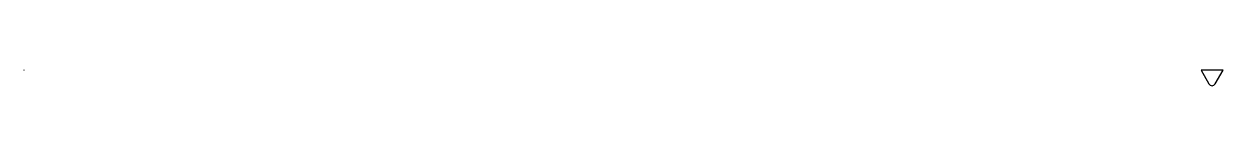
# Model space of a CAD drawing. Header units: millimetres. Extents: x 0 to 95.4, y -1.2 to 0.
import ezdxf

# ---------------------------------------------------------------- set-up
doc = ezdxf.new("R2010")
doc.units = ezdxf.units.MM

msp = doc.modelspace()

# ---------------------------------------------------------------- linework, layer by layer
at = {"extrusion": (0, -1, 0)}
msp.add_lwpolyline([(0, 0), (-0.009, 0), (-0.009, 0.005), (0, 0.005)], close=True, dxfattribs=at)
msp.add_lwpolyline([(94.795, -1.083), (95.42, 0), (93.67, 0), (94.295, -1.083, 0.577353)], format="xyb", close=True)

doc.saveas('drawing.dxf')
